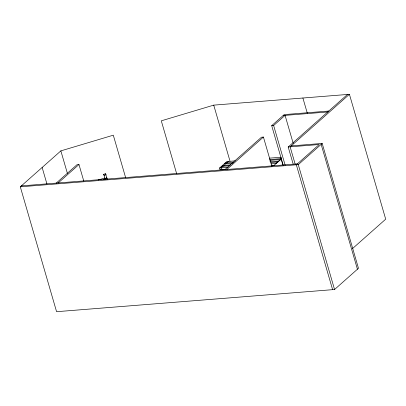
<?xml version="1.0" encoding="UTF-8"?>
<svg xmlns="http://www.w3.org/2000/svg" width="406" height="406" viewBox="0 0 406 406"><rect width="100%" height="100%" fill="white"/><g stroke="black" fill="none" stroke-linecap="round" stroke-linejoin="round"><path stroke-width="0.61" d="M291.178 145.916L322.191 143.44L358.473 268.315L334.554 289.514L56.581 311.696L20.3 186.821L60.859 150.88L113.299 135.188L125.687 177.828M56.231 183.116L77.033 164.684L78.972 164.526L83.748 180.975M58.17 182.964L78.972 164.526M221.788 169.637L220.062 169.667L219.575 167.998L226.847 161.558L235.348 160.877M228.4 161.431L221.128 167.876L221.61 169.541L225.061 169.49L224.026 169.571M283.2 165.262L271.695 125.667L284.18 114.609L328.764 111.046M271.695 125.667L273.634 125.51L285.078 115.375L293.218 143.394M224.878 169.657L261.484 137.218L263.423 137.061L271.918 166.298M226.817 169.505L263.423 137.061M293.157 164.049L288.199 146.992L347.48 94.461M352.555 248.548L385.7 219.179L349.419 94.304L290.138 146.84L295.269 164.501M281.053 159.071L276.065 163.491L271.015 163.897M273.598 165.76L281.155 159.066M20.3 186.821L298.273 164.638L322.191 143.44M349.419 94.304L213.729 105.134L161.289 120.826L176.686 173.819M103.728 174.265L105.585 173.712L105.971 174.788L104.114 175.341L103.728 174.265L105.2 179.092L104.814 178.016L98.176 179.985M103.383 179.63L107.062 178.538L106.676 177.463M283.139 115.527L327.723 111.97M288.199 146.992L319.217 144.516L296.334 164.795L332.615 289.666M269.447 158.157L281.444 157.198M225.137 163.075L233.582 162.441M269.579 159.568L280.942 158.66M224.569 163.577L226.117 163.456M225.65 163.867L232.597 163.313M269.853 160.34L280.592 159.482M223.884 165.435L230.831 164.877M269.98 161.755L278.82 161.05M222.28 165.602L223.833 165.481M221.356 166.424L229.842 165.755M270.888 162.481L277.836 161.923M219.575 167.998L228.076 167.323M220.062 169.667L225.401 169.241M271.497 165.562L274.654 165.308M21.34 185.902L297.375 163.872M321.156 144.363L357.432 269.234M302.896 98.019L307.322 113.244M298.273 164.638L334.554 289.514M273.634 125.51L285.139 165.105M280.911 158.157L282.85 164.811M213.729 105.134L229.989 161.101M105.585 173.712L107.194 179.249M60.859 150.88L67.411 173.418M42.143 167.47L46.918 183.913"/></g></svg>
